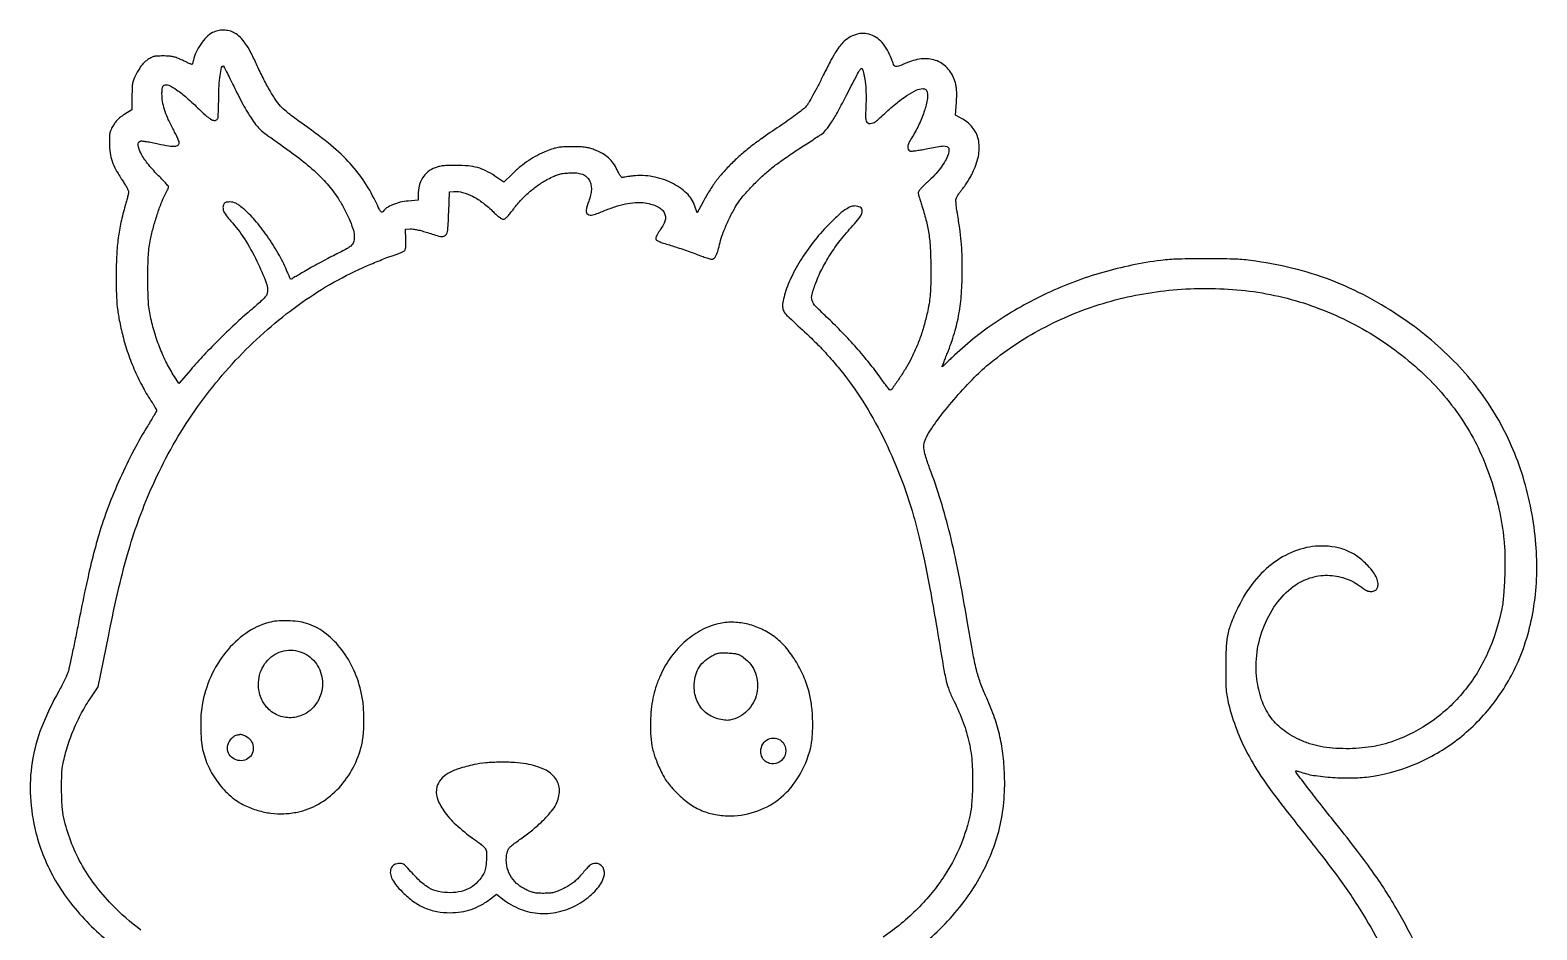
# Model space of a CAD drawing. Extents: x 32 to 1162, y 35 to 1264.
# Drawn here: x 32 to 1162, y 589 to 1264 of the extents above; entities that cross this region are included whole.
import ezdxf

# ---------------------------------------------------------------- set-up
doc = ezdxf.new("R2010")
doc.units = 0

msp = doc.modelspace()

# ---------------------------------------------------------------- linework, layer by layer
for points in [[(1072.276325, 575.07105, 0.021678), (1057.417482, 603.600194, 0.012223), (1048.194158, 618.712731, 0.011714), (1038.116501, 633.575587, 0.009619), (1025.681277, 650.329671, 0.004536), (1009.018484, 671.5, -0.002576), (998.766296, 684.420982, -0.003452), (989.612427, 696.247796, -0.0007), (981.393666, 707.05062, -0.163682), (981, 708.22093, -0.455832), (981.177265, 708.37497, -0.016366), (982.176122, 708.200727, -0.020147), (983.468114, 707.876708, -0.011446), (985.003819, 707.38664, 0.048047), (995.838866, 704.783636, 0.021121), (1010.53479, 703.345989, 0.021058), (1025.900987, 703.143593, 0.03301), (1039.051267, 704.39579, 0.064223), (1073.074791, 714.519261, 0.062858), (1103.687448, 732.995392, 0.062091), (1129.062455, 758.738438, 0.059968), (1147.6899, 790.213345, 0.034768), (1154.955335, 810.42518, 0.031246), (1159.663091, 832.181382, 0.030316), (1161.724679, 855.021765, 0.02833), (1161.085728, 878.471814, 0.052754), (1151.438366, 928.826444, 0.059139), (1131.644784, 974.015411, 0.058751), (1101.689879, 1013.554126, 0.05098), (1062, 1047.202447, 0.02691), (1034.798097, 1063.787618, 0.032204), (1007.520201, 1076.275801, 0.032023), (978.732333, 1085.210041, 0.026093), (947, 1091.139414, 0.026486), (934.438836, 1092.141301, 0.006529), (913.74236, 1092.422274, 0.006623), (892.992542, 1092.158144, 0.024814), (880, 1091.174124, 0.038994), (836.424234, 1082.197472, 0.038602), (794.61717, 1066.543562, 0.039203), (756.335068, 1044.93855, 0.043329), (723.25, 1018.250965, -0.001688), (720.469505, 1015.597624, -0.002891), (718.129688, 1013.4054, -0.000467), (716.073288, 1011.504488, -0.653737), (716, 1011.536585, -0.092307), (716.03603, 1011.730086, -0.000187), (717.157642, 1014.634275, -0.001307), (718.430073, 1017.899928, -0.000809), (719.940909, 1021.729454, 0.022481), (725.118789, 1036.726776, 0.027751), (728.518539, 1051.117144, 0.026445), (730.411767, 1066.352362, 0.017619), (731.036654, 1083.937082, 0.008134), (730.84926, 1095.662049, 0.013574), (730.263405, 1105.514082, 0.013875), (729.155325, 1115.167172, 0.008999), (727.364716, 1126.260392, -0.010299), (726.804729, 1129.787919, -0.012194), (726.425905, 1133.142531, -0.011078), (726.239008, 1135.97415, -0.072541), (726.382314, 1137.387124, -0.065781), (726.86624, 1138.60836, -0.01562), (727.99379, 1140.489875, -0.015802), (729.437187, 1142.587385, -0.01501), (731.034183, 1144.626732, 0.021497), (732.837692, 1146.992372, 0.010762), (734.920786, 1150.124728, 0.010665), (736.940739, 1153.464057, 0.015486), (738.566767, 1156.5, 0.060715), (743.06433, 1169.236167, 0.098214), (743.32064, 1180.685536, 0.114789), (739.30667, 1190.126892, 0.10701), (731.452139, 1197.11392), (726.002385, 1200.189571), (726.636913, 1209.872013, 0.009779), (726.867136, 1214.88614, 0.022513), (726.796579, 1218.660402, 0.027977), (726.411746, 1221.861393, 0.027275), (725.670073, 1225.027227, 0.102047), (720.543746, 1234.683388, 0.123527), (712.300095, 1240.738844, 0.115628), (701.725703, 1242.418265, 0.081945), (690, 1239.595315, -0.004649), (683.124583, 1236.765285, -0.121443), (681.157314, 1236.489096, -0.264635), (679.923583, 1237.369179, -0.028276), (678.57738, 1240.76703, 0.083869), (671.910229, 1253.326243, 0.140684), (662.368037, 1260.370054, 0.164404), (651.643015, 1260.696892, 0.124626), (641.499202, 1254.569383, 0.036965), (638.518534, 1251.070016, 0.023115), (635.543312, 1246.581948, 0.01512), (631.953309, 1240.147916, 0.004369), (626.798937, 1230, -0.004729), (622.860968, 1222.260765, -0.005859), (619.043131, 1215.135088, -0.004858), (615.714122, 1209.22942, -0.043036), (614.005021, 1206.779023, -0.04946), (611.959606, 1204.768051, -0.007157), (607.348352, 1201.161405, -0.008052), (601.748628, 1197.049861, -0.006813), (595.701119, 1192.880418, 0.004207), (581.89341, 1183.466509, 0.012348), (572.604527, 1176.672413, 0.016479), (565.285613, 1170.642245, 0.014983), (558.136881, 1163.954755, 0.016005), (551.644587, 1157.079392, 0.021309), (546.227515, 1150.409706, 0.021286), (541.393503, 1143.297472, 0.015919), (536.663104, 1135.084371), (532.230807, 1126.789029), (530.539621, 1131.880713, 0.124682), (524.357622, 1141.551758, 0.075147), (513.092283, 1149.324066, 0.068856), (498.903883, 1153.969804, 0.071527), (484.175197, 1154.50212, 0.004918), (481.583694, 1154.198785, 0.006207), (479.193011, 1153.864885, 0.005006), (477.198424, 1153.540551, 0.048839), (476.375538, 1153.313866, -0.294811), (475.665654, 1153.462925, -0.043731), (474.67312, 1154.634056, -0.033282), (473.510396, 1156.53436, -0.014216), (472.20274, 1159.213139, 0.047766), (469.37505, 1164.138594, 0.059012), (465.830405, 1168.063751, 0.053762), (461.192659, 1171.311974, 0.031391), (455.047851, 1174.210871, 0.02775), (451.692168, 1175.332444, 0.033966), (448.450976, 1175.986655, 0.025215), (444.461312, 1176.309888, 0.00803), (438.5, 1176.395512, 0.008325), (431.955339, 1176.27543, 0.033075), (427.959033, 1175.869935, 0.038353), (424.34566, 1174.970675, 0.014), (419.387982, 1173.168951, 0.02583), (412.42016, 1169.988306, 0.027024), (405.92557, 1166.14882, 0.026042), (399.674927, 1161.494774, 0.020813), (393.436502, 1155.870084), (387.373004, 1149.927465), (380.62189, 1154.454581, 0.03137), (373.883923, 1158.384242, 0.049199), (367.629216, 1160.788266, 0.044961), (360.628081, 1162.05333, 0.021577), (351.5, 1162.47129, 0.008366), (345.940704, 1162.392778, 0.020604), (341.869778, 1162.098934, 0.027386), (338.642904, 1161.551605, 0.03639), (335.796599, 1160.685089, 0.076956), (330.386048, 1157.573713, 0.083404), (326.341456, 1153.044062, 0.079253), (323.856492, 1147.236125, 0.061265), (323.005577, 1140.394338), (323, 1136.288677), (315.6398, 1135.732026, 0.039582), (309.649692, 1134.798448, 0.040899), (303.949343, 1132.937931, 0.044217), (299.359944, 1130.515792, 0.127029), (296.939171, 1127.88634, -0.243507), (296.111936, 1127.318351, -0.266878), (295.221839, 1127.692195, -0.046522), (293.92093, 1129.773699, -0.003662), (291.029446, 1135.634991, 0.036804), (281.819915, 1151.551804, 0.040309), (270.62236, 1165.436088, 0.034021), (255.756557, 1179.106164, 0.01664), (235.13209, 1194.533507, -0.008882), (230.497987, 1197.889037, -0.008815), (225.974134, 1201.415335, -0.008705), (222.128056, 1204.636142, -0.033625), (219.919516, 1206.828774, -0.034201), (215.953224, 1212.009392, -0.016081), (211.522354, 1219.189867, -0.014001), (206.788032, 1228.007976, -0.009471), (201.868223, 1238.303488, 0.014094), (197.411515, 1247.412456, 0.03195), (193.423273, 1253.960174, 0.042458), (189.546838, 1258.601586, 0.0688), (185.468905, 1261.719177, 0.066035), (181.545841, 1263.301837, 0.058822), (177.186437, 1263.889814, 0.058941), (172.818688, 1263.446333, 0.066896), (168.871046, 1261.994014, 0.077141), (164.416271, 1258.676561, 0.043097), (160.100515, 1253.453635, 0.042026), (156.589376, 1247.327473, 0.055934), (154.543756, 1241.25, -0.00849), (154.25216, 1240.004104, -0.013672), (153.956943, 1238.954688, -0.007385), (153.678468, 1238.103946, -0.320241), (153.532819, 1238, -0.106168), (153.303609, 1238.049224, -0.000615), (151.299309, 1238.954688, -0.002565), (149.014985, 1240.004203, -0.001625), (146.362274, 1241.25, 0.015713), (142.375949, 1242.986775, 0.039814), (139.359041, 1243.919602, 0.039638), (136.224633, 1244.364684, 0.015457), (131.84841, 1244.5, 0.01132), (127.312002, 1244.39728, 0.052319), (124.719846, 1244.005987, 0.066546), (122.569162, 1243.128818, 0.025559), (119.84841, 1241.380051, 0.036821), (117.677413, 1239.566321, 0.032746), (115.702767, 1237.385137, 0.02922), (113.839058, 1234.729048, 0.019237), (112, 1231.479156, 0.015755), (109.944426, 1227.16867, 0.052953), (108.999007, 1224.193356, 0.042745), (108.599102, 1220.773805, 0.007745), (108.5, 1214.376249), (108.5, 1204.054288), (103.035911, 1200.777144, 0.026147), (100.432213, 1199.024288, 0.030715), (98.169428, 1197.094198, 0.031616), (96.215608, 1194.954229, 0.031116), (94.535911, 1192.574011, 0.023683), (92.830171, 1189.488196, 0.060188), (91.984304, 1187.07688, 0.046313), (91.62219, 1184.185438, 0.009683), (91.557457, 1179.074011, 0.033872), (92.098509, 1171.817088, 0.047882), (93.624351, 1165.522783, 0.042899), (96.467305, 1159.144045, 0.021127), (101.091929, 1151.554487, -0.009287), (102.97178, 1148.627675, -0.012468), (104.558254, 1145.903944, -0.009632), (105.770968, 1143.592777, -0.116514), (106, 1142.623266, -0.056022), (105.884966, 1141.5998, -0.004385), (105.250898, 1138.923427, -0.005932), (104.426559, 1135.738383, -0.004501), (103.449866, 1132.26511, 0.01657), (100.24755, 1119.723275, 0.021441), (98.19202, 1108.02777, 0.019915), (97.048667, 1095.536337, 0.011618), (96.624277, 1080.5, 0.008094), (96.783297, 1066.311401, 0.020393), (97.487119, 1056.003862, 0.022382), (98.981347, 1046.359767, 0.011722), (101.655277, 1034.508923, 0.02224), (105.554043, 1021.435926, 0.019994), (110.72225, 1008.278717, 0.020214), (116.851942, 995.739847, 0.024395), (123.634269, 984.52452, -0.007358), (124.923635, 982.547748, -0.010333), (126.011316, 980.743798, -0.006927), (126.863478, 979.213389, -0.124185), (127, 978.672196, -0.130391), (126.841814, 978.075924, -0.001968), (125.03423, 974.937668, -0.005161), (122.872752, 971.305719, -0.003371), (120.308018, 967.158847, 0.019972), (109.796503, 948.829722, 0.014802), (99.612179, 927.808716, 0.014722), (90.616008, 906.054095, 0.018808), (83.688919, 885.5, 0.00799), (79.956237, 872.089635, 0.007151), (76.506005, 858.063019, 0.005572), (72.778792, 841.055795, 0.002313), (68.105744, 818, -0.001459), (65.688712, 805.969444, -0.001945), (63.418588, 795.055422, -0.001364), (61.454681, 785.917319, -0.019859), (60.624325, 782.720587, -0.03039), (59.708812, 780.247981, -0.008427), (57.975053, 776.489704, -0.008476), (55.864063, 772.292749, -0.008788), (53.636491, 768.220587, 0.037609), (40.721917, 740.996868, 0.052009), (33.676686, 714.916818, 0.054524), (32.350701, 688.9282, 0.047548), (36.50321, 661.997238, 0.035139), (42.603549, 643.48098, 0.034951), (51.245689, 625.966772, 0.033869), (62.524792, 609.336718, 0.029059), (76.5, 593.459969, 0.026223), (91.175618, 580.100809, 0.024148)], [(115.160237, 588.881717, -0.038488), (93.450229, 608.13601, -0.030731), (80.648291, 623.124117, -0.034811), (70.353131, 638.980848, -0.035851), (62.606187, 655.670026, -0.036861), (57.406941, 673.141986, -0.037276), (56.214012, 681.544771, -0.013468), (55.736555, 693.60312, -0.013424), (55.907623, 705.644868, -0.038379), (56.890971, 713.955821, -0.027575), (60.097893, 726.534671, -0.023415), (64.819688, 739.406678, -0.023309), (70.752775, 751.846953, -0.026551), (77.590479, 763.132876), (83.191276, 771.358176), (91.0425, 810.429088, -0.007501), (98.732776, 845.932885, -0.01455), (106.121942, 874.00195, -0.017027), (114.231803, 898.428602, -0.016516), (124.060069, 922.5, -0.043889), (153.412635, 975.174453, -0.044394), (191.409404, 1021.699353, -0.045498), (236.018468, 1059.755414, -0.051644), (285, 1087.292868, -0.00442), (290.299004, 1089.534044, -0.003853), (295.884375, 1091.788139, -0.003877), (300.967175, 1093.748597, -0.011441), (304.5, 1094.988311, 0.007237), (307.275924, 1095.936287, 0.008999), (309.827045, 1096.901067, 0.007571), (311.933299, 1097.778432, 0.065261), (312.804834, 1098.301061, 0.156975), (313.392893, 1099.18148, 0.040506), (313.730582, 1100.877809, 0.028721), (313.875079, 1103.361652, 0.010217), (313.804834, 1106.917953), (313.5, 1114.5), (317.184052, 1114.806434, -0.05684), (319.252461, 1114.743183, -0.016849), (322.373033, 1114.182353, -0.015748), (326.048746, 1113.27111, -0.012194), (329.990949, 1112.056434, 0.019601), (339.926572, 1109.15545, 0.257748), (343.500211, 1110.104704, 0.185524), (345.283659, 1113.895216, 0.00995), (346, 1127.399116), (346.5, 1142.5), (349.937843, 1142.827368, -0.093464), (356.419933, 1142.232942, -0.049943), (363.924323, 1139.256144, -0.043591), (371.82558, 1134.252046, -0.033438), (379.521544, 1127.521934, 0.015768), (381.773845, 1125.407377, 0.020408), (383.974719, 1123.622068, 0.018584), (385.889878, 1122.30184, 0.14255), (386.927082, 1122, 0.168913), (388.008463, 1122.376048, 0.0277), (389.691705, 1123.866482, 0.02504), (391.706588, 1126.070397, 0.013156), (393.995711, 1128.994215, -0.026356), (399.800847, 1136.018869, -0.026713), (406.288122, 1142.360612, -0.027504), (413.206676, 1147.793021, -0.032745), (420.301422, 1152.096007, -0.012019), (425.013369, 1154.405268, -0.035478), (428.385444, 1155.677311, -0.039705), (431.6893, 1156.382979, -0.01831), (436.069388, 1156.797875, -0.030578), (441.927379, 1156.778469, -0.073499), (446.159624, 1155.871159, -0.09669), (449.225336, 1153.988607, -0.087741), (451.483073, 1151.032733, -0.06952), (452.611859, 1147.825732, -0.058897), (452.906259, 1144.241779, -0.050192), (452.350702, 1140.181921, -0.030441), (450.929853, 1135.542061, 0.041442), (449.004902, 1128.724458, 0.308748), (450.26765, 1125.791708, 0.220491), (454.010258, 1125.29763, 0.024672), (462.285956, 1128.338348, -0.021959), (470.542701, 1131.423026, -0.026746), (478.516483, 1133.545489, -0.029537), (485.763966, 1134.623132, -0.05248), (491.792721, 1134.524789, -0.031856), (497.310394, 1133.492982, -0.048647), (501.888745, 1131.843649, -0.05867), (505.337671, 1129.68041, -0.104414), (507.450219, 1127.096266, -0.078845), (508.397111, 1124.237824, -0.099156), (508.299302, 1121.455967, -0.070132), (507.039914, 1118.236184, -0.022419), (504.312744, 1113.864097, 0.01791), (503.020556, 1111.833509, 0.022489), (501.978849, 1109.861273, 0.021438), (501.266534, 1108.167531, 0.137223), (501.190584, 1107.248892, 0.214364), (501.813604, 1106.362386, 0.030958), (503.829208, 1105.328434, 0.024407), (506.913635, 1104.155915, 0.008626), (511.434678, 1102.771182, -0.007703), (515.981091, 1101.387852, -0.00429), (521.478233, 1099.570092, -0.004278), (527.009735, 1097.635197, -0.006914), (531.678885, 1095.883694, 0.007828), (535.754395, 1094.363366, 0.010753), (539.467332, 1093.133394, 0.007689), (542.585874, 1092.226486, 0.114973), (543.71133, 1092.182924, 0.171759), (545.265227, 1093.094321, 0.066961), (546.620371, 1095.225268, 0.039701), (547.936969, 1098.795016, 0.011429), (549.400534, 1104.5, -0.034903), (551.427856, 1111.099432, -0.014607), (555.026296, 1119.681385, -0.014703), (559.209166, 1128.21706, -0.027926), (563.147677, 1134.774201, -0.033407), (567.804577, 1140.73115, -0.012347), (575.110464, 1148.495272, -0.012537), (583.100048, 1156.181225, -0.021941), (590.137464, 1162.073755, -0.008347), (593.894648, 1164.850842, -0.003547), (599.016043, 1168.451114, -0.003508), (604.536702, 1172.216811, -0.004592), (609.637464, 1175.576332, 0.000516), (614.450614, 1178.690469, 0.000569), (619.103216, 1181.715068, 0.000528), (623.072122, 1184.30761, 0.002905), (625.20327, 1185.720675, 0.075192), (628.80236, 1189.016268, 0.025793), (632.964733, 1194.752589, 0.019003), (637.937038, 1203.082831, 0.007312), (644.224934, 1215, -0.000875), (651.369872, 1228.974472, -0.015739), (653.808409, 1233.376673, -0.0739), (655.145421, 1235.01368, -0.469444), (656.071892, 1234.883677, -0.071514), (656.454577, 1234.00509, -0.007998), (656.999914, 1231.887121, -0.009589), (657.563185, 1229.330259, -0.00764), (658.075482, 1226.552489, -0.022474), (658.51471, 1222.974815, -0.009971), (658.787021, 1218.225652, -0.009562), (658.88233, 1212.993054, -0.010063), (658.774106, 1207.849143, 0.004844), (658.524139, 1199.909489, 0.045265), (658.758845, 1196.497664, 0.13575), (659.536975, 1194.796513, 0.183866), (661, 1193.981467, 0.075222), (663.162251, 1193.993482, 0.094876), (665.041826, 1194.668748, 0.047561), (667.376084, 1196.367623, 0.006896), (671.731255, 1200.328208, -0.015133), (681.171313, 1208.633047, -0.02663), (689.516637, 1214.820606, -0.031328), (696.512349, 1218.845771, -0.115378), (701.447704, 1220, -0.057909), (702.68467, 1219.856255, -0.116606), (703.558147, 1219.419633, -0.109892), (704.175721, 1218.617604, -0.047881), (704.628471, 1217.344154, -0.112309), (704.760473, 1211.405643, -0.031483), (702.319535, 1202.38984, -0.030471), (698.228744, 1192.388735, -0.030066), (692.936725, 1182.912453, 0.031527), (690.973763, 1179.373196, 0.077979), (690.134195, 1176.53606, 0.133598), (690.405896, 1174.513805, 0.204067), (691.659849, 1173.300287, 0.115151), (692.783508, 1173.145242, 0.008202), (695.942974, 1173.489651, 0.011206), (699.732442, 1174.052281, 0.008212), (703.909849, 1174.839363, -0.009881), (714.848694, 1176.862613, -0.103632), (719.375983, 1176.666028, -0.324173), (721.022959, 1174.686313, -0.10003), (720.479809, 1170.609746, -0.049977), (718.259852, 1165.791175, -0.028495), (714.696931, 1160.453344, -0.026327), (710.135294, 1155.017593, -0.023661), (704.869416, 1149.884228, 0.01382), (702.22915, 1147.409822, 0.019087), (700.010703, 1145.038044, 0.016309), (698.346828, 1142.98561, 0.163588), (698, 1141.953912, 0.061865), (698.142748, 1140.804618, 0.005849), (698.870581, 1138.055816, 0.007413), (699.828705, 1134.789929, 0.005771), (700.963682, 1131.267795, -0.020171), (704.139184, 1120.345693, -0.026584), (706.092018, 1110.161282, -0.023133), (707.118987, 1098.785648, -0.01083), (707.446067, 1084, -0.004213), (707.3588, 1073.045452, -0.014959), (707.033713, 1066.030314, -0.020034), (706.349197, 1060.170443, -0.013337), (705.118278, 1053.520191, -0.01454), (702.642277, 1043.348269, -0.017548), (699.709226, 1033.964372, -0.018179), (696.227328, 1025.102756, -0.018074), (692.104727, 1016.5, -0.016108), (688.127567, 1009.476436, -0.011533), (683.252428, 1001.87922, -0.004524), (678.337805, 994.735955, -0.244483), (676.922641, 994, -0.226954), (676.486081, 994.20892, -0.002776), (674.488464, 996.717187, -0.007573), (672.208883, 999.704332, -0.004802), (669.639392, 1003.25, 0.01542), (661.458888, 1014.048217, 0.010958), (651.661103, 1025.654956, 0.010744), (641.083971, 1037.134969, 0.012519), (630.536761, 1047.564431, -0.010081), (621.16621, 1056.740454, -0.113184), (618.45851, 1061.153701, -0.152021), (618.35088, 1065.797272, -0.022555), (621.366777, 1074.787699, -0.028079), (626.36024, 1085.823729, -0.025127), (632.729497, 1096.66215, -0.02333), (640.635487, 1107.546775, -0.017743), (650.249592, 1118.724776, 0.037098), (654.674258, 1124.290847, 0.144711), (656.001485, 1128.433367, 0.281906), (654.508203, 1131.000094, 0.124526), (650.55, 1131.996262, 0.101091), (646.928555, 1131.251884, 0.054262), (642.936438, 1129.005, 0.033365), (637.862691, 1124.836496, 0.009254), (630.483849, 1117.638755, 0.029198), (619.289954, 1104.899971, 0.028015), (609.488748, 1090.772795, 0.029423), (601.886059, 1076.577298, 0.047768), (597.3602, 1063.676475, 0.028371), (596.350142, 1058.285521, 0.09349), (596.558753, 1054.689755, 0.105862), (598.038369, 1051.667928, 0.042272), (601.199794, 1048.279537, -0.004306), (614.41098, 1036.115489, -0.01115), (623.661121, 1027.054531, -0.013336), (631.493468, 1018.592279, -0.00916), (639.935925, 1008.604961, -0.030788), (656.364462, 985.684754, -0.024149), (671.352152, 959.018687, -0.02325), (684.279262, 929.857621, -0.022824), (694.53188, 899.443609, -0.010273), (698.777867, 883.415114, -0.008213), (702.711794, 865.98547, -0.006656), (706.763699, 845.169006, -0.003243), (711.408822, 818.5, 0.000989), (716.773461, 786.856738, 0.014436), (719.010373, 775.752477, 0.036494), (721.259987, 768.495842, 0.023561), (724.855038, 760.460241, -0.027714), (731.787283, 744.613817, -0.036616), (736.197855, 729.490344, -0.035919), (738.409311, 713.655556, -0.025207), (738.70735, 695.64982, -0.010861), (738.053514, 683.896655, -0.027207), (736.925842, 675.383563, -0.028585), (734.917417, 667.290524, -0.01315), (731.430492, 657, -0.057354), (717.748626, 629.90362, -0.050118), (697.71763, 605.250365, -0.046828), (671.7675, 583.625491, -0.03835)], [(701.782964, 578.45507, 0.028513), (718.12566, 593.654883, 0.028924), (732.391346, 610.360752, 0.034445), (743.747675, 627.691278, 0.030885), (752.852276, 646.565079, 0.037098), (758.930657, 665.311177, 0.037293), (762.150155, 684.665314, 0.031787), (762.703422, 705.356579, 0.021164), (761.432496, 721.381913, 0.028086), (758.848981, 735.773759, 0.02798), (754.659281, 749.827905, 0.02076), (748.539514, 764.835926, -0.020907), (744.530789, 774.675129, -0.025335), (741.639478, 784.209982, -0.015907), (738.889751, 796.988441, -0.003355), (734.950559, 819.473577, 0.006007), (728.194014, 856.872277, 0.012387), (721.837691, 885.907174, 0.014834), (714.921699, 910.900533, 0.014729), (706.521047, 935.5, -0.013639), (703.333059, 944.769251, -0.057754), (702.234282, 950.525941, -0.088503), (702.706594, 955.080794, -0.062455), (704.736977, 959.82193, -0.031079), (713.621372, 973.047967, -0.015593), (726.35914, 988.64513, -0.015591), (740.175621, 1003.559991, -0.028361), (752.487195, 1014.705369, -0.050564), (793.562217, 1041.497629, -0.04895), (839.620203, 1059.846238, -0.048234), (889.021718, 1069.085799, -0.046233), (940, 1068.887007, -0.057059), (989.788098, 1058.259794, -0.054334), (1036.770698, 1036.550416, -0.055077), (1077.387717, 1005.579986, -0.062249), (1108.394277, 967.623693, -0.031261), (1118.891315, 948.322922, -0.028327), (1127.292307, 927.227179, -0.027692), (1133.42056, 904.820605, -0.026707), (1137.124804, 881.60188, -0.022765), (1137.822018, 869.854514, -0.011274), (1137.690733, 854.916472, -0.011114), (1136.908922, 840.334369, -0.029517), (1135.507283, 830, -0.057566), (1124.853148, 796.605237, -0.065414), (1107.177461, 768.062994, -0.067513), (1083.28043, 745.762354, -0.06789), (1054.349586, 730.683619, -0.023896), (1046.139136, 728.169821, -0.022649), (1037.57879, 726.398559, -0.021661), (1028.528337, 725.349211, -0.01803), (1018.847374, 725, -0.019111), (1008.4869, 725.396142, -0.029294), (999.587447, 726.604978, -0.03187), (991.472186, 728.740339, -0.029756), (983.5, 731.92925, -0.055703), (970.868931, 739.695976, -0.07468), (961.62897, 749.434673, -0.072241), (955.45198, 761.722109, -0.048323), (951.934998, 777.087799, -0.067419), (952.061152, 797.447017, -0.062381), (957.54412, 817.616464, -0.064513), (967.569774, 835.172289, -0.083771), (981.029038, 847.860555, -0.078707), (993.295804, 853.511294, -0.081467), (1006.560243, 855.003324, -0.081303), (1019.628798, 852.179423, -0.077952), (1031.326725, 845.315186, 0.078921), (1034.405088, 843.516792, 0.097296), (1037.67156, 842.931747, 0.118553), (1040.440427, 843.6469, 0.165102), (1042.18061, 845.497051, 0.127993), (1042.769821, 848.87036, 0.080316), (1041.804789, 852.780518, 0.05891), (1039.246022, 857.250134, 0.028617), (1035.026365, 862.312661, 0.047066), (1027.626472, 868.864306, 0.057163), (1019.576453, 873.435117, 0.05644), (1010.614243, 876.104145, 0.0442), (1000.5, 877, 0.084838), (982.292572, 873.888223, 0.07277), (965.063886, 864.834819, 0.066933), (949.95291, 850.392485, 0.054778), (937.978752, 831.5, 0.018651), (932.853187, 819.965553, 0.044035), (930.139209, 810.964612, 0.039258), (928.876527, 801.025423, 0.012281), (928.525965, 786, 0.003513), (928.623204, 774.226636, 0.019428), (928.965965, 767.90136, 0.028486), (929.746563, 762.734544, 0.013617), (931.304955, 756.200652, 0.02958), (937.72262, 736.867782, 0.03126), (946.279254, 718.793485, 0.026983), (958.133123, 699.827626, 0.01432), (974.712058, 677.615985, -0.001448), (1000.284746, 645.133867, -0.007717), (1013.927488, 627.135836, -0.012717), (1023.67282, 613.125185, -0.009904), (1033.567813, 597.429939, -0.049434), (1058.784026, 544.406378, -0.049464)]]:
    msp.add_lwpolyline(points, format="xyb")
for points in [[(184.791652, 1221.741377, 0.007524), (188.001573, 1215.283292, 0.006174), (191.618208, 1208.481072, 0.006243), (195.097752, 1202.311356, 0.016388), (197.791652, 1198.002698, 0.014467), (201.205957, 1193.224894, 0.03374), (204.093406, 1189.911787, 0.032485), (207.466567, 1186.944107, 0.012532), (212.5, 1183.262364, -0.008773), (231.816756, 1169.354654, -0.022938), (245.032093, 1158.504652, -0.030435), (254.804053, 1148.560254, -0.03333), (262.979995, 1137.786696, -0.022173), (267.419093, 1130.350711, -0.020803), (271.284979, 1122.393538, -0.021222), (274.111892, 1115.066329, -0.066161), (275.127489, 1109.887502, -0.065165), (274.833538, 1105.610872, -0.145753), (273.319949, 1102.761113, -0.073727), (269.771136, 1100.086163, -0.008547), (260.920294, 1095.460059, 0.004748), (255.235757, 1092.543679, 0.003239), (248.827964, 1089.125863, 0.003264), (242.690958, 1085.749221, 0.006575), (237.904693, 1082.991705, -0.001046), (234.017565, 1080.69459, -0.001697), (230.702616, 1078.760063, -0.000227), (227.748628, 1077.051387, -0.131743), (227.556986, 1077, -0.291886), (227.413951, 1077.091276, -0.001064), (226.540302, 1078.982812, -0.004944), (225.565362, 1081.162066, -0.003028), (224.456757, 1083.75, 0.030741), (218.17525, 1096.424162, 0.022986), (209.792724, 1109.572568, 0.023407), (200.593275, 1121.417884, 0.042422), (191.866417, 1130.031508, 0.012443), (188.551455, 1132.65343, 0.045332), (186.271469, 1134.062946, 0.0653), (184.243012, 1134.763837, 0.050611), (181.91586, 1135, 0.023485), (179.828717, 1134.901914, 0.085907), (178.555338, 1134.555912, 0.121905), (177.716512, 1133.87853, 0.073006), (177.095426, 1132.75, 0.110444), (176.75745, 1130.305002, 0.08764), (177.438173, 1127.719794, 0.057174), (179.303153, 1124.654093, 0.018975), (182.692779, 1120.619107, -0.042587), (192.795979, 1107.370719, -0.027843), (202.193646, 1090.598304, -0.024528), (209.120158, 1074.48587, -0.151866), (209.614127, 1065.598697, -0.128863), (208.920656, 1064.335969, -0.008968), (206.056993, 1061.420691, -0.012263), (202.450596, 1058.048373, -0.008902), (198.280754, 1054.467604, 0.014191), (187.414069, 1044.934509, 0.008012), (174.761676, 1032.799639, 0.008), (162.423987, 1020.183745, 0.013381), (152.511043, 1009.139916), (143.700825, 998.779833), (140.276858, 1004.139916, -0.024889), (134.563474, 1014.149015, -0.02247), (129.657404, 1025.0185, -0.021618), (125.576324, 1036.710649, -0.019183), (122.334883, 1049.184625, -0.041486), (120.810048, 1060.586323, -0.0126), (120.376895, 1078.031019, -0.012637), (120.824853, 1095.493626, -0.040732), (122.356546, 1107, -0.013646), (124.588354, 1116.078682, -0.01168), (127.420264, 1125.510066, -0.011928), (130.418138, 1134.014349, -0.030055), (133.111706, 1140, 0.00548), (134.216734, 1142.164725, 0.007754), (135.149164, 1144.117281, 0.004801), (135.888307, 1145.7706, 0.102381), (135.997855, 1146.292871, 0.184261), (135.802053, 1146.810349, 0.00264), (133.556869, 1149.311889, 0.006887), (130.871897, 1152.191133, 0.004437), (127.685103, 1155.456984, -0.028078), (120.208717, 1163.880823, -0.048287), (115.124231, 1171.757021, -0.072238), (113.037376, 1177.799958, -0.362955), (114.64982, 1180.695865, -0.122435), (115.792044, 1180.836781, -0.007076), (119.31191, 1180.35848, -0.01042), (123.523612, 1179.635296, -0.00745), (128.203998, 1178.658292, 0.011265), (136.174674, 1177.057809, 0.057447), (140.680175, 1176.783242, 0.146643), (143.054753, 1177.636906, 0.237963), (144, 1179.510563, 0.102516), (143.805774, 1180.447901, 0.005426), (142.555209, 1183.252121, 0.008349), (140.965737, 1186.567624, 0.005967), (139.081563, 1190.225379, -0.01599), (135.28582, 1197.971615, -0.030547), (132.828937, 1204.448288, -0.036402), (131.459659, 1210.330055, -0.039008), (131, 1216.212886, -0.013367), (131.075721, 1219.044781, -0.0446), (131.339765, 1220.883771, -0.075305), (131.805132, 1222.041925, -0.169596), (132.51796, 1222.645266, -0.205746), (136.118381, 1222.503256, -0.039312), (141.916466, 1219.153909, -0.029894), (149.464648, 1213.269227, -0.011872), (159.121231, 1204.35043, 0.013027), (164.719153, 1199.204109, 0.058883), (168.376477, 1196.703567, 0.139284), (170.883714, 1196.181502, 0.235432), (172.690983, 1197.25, 0.126719), (173.015436, 1198.221513, 0.004052), (173.27486, 1202.392188, 0.007597), (173.46757, 1207.353346, 0.005174), (173.542584, 1213, -0.012625), (173.803145, 1222.242196, -0.021085), (174.545658, 1229.98565, -0.01659), (175.575798, 1235.953281, -0.359469), (176.868715, 1236.991377, -0.274965), (177.229774, 1236.769848, -0.001162), (179.456483, 1232.508133, -0.005097), (181.950664, 1227.585344, -0.003135)], [(211, 819.617776, 0.086694), (193.819702, 811.459562, 0.069298), (178.865406, 797.397361, 0.065124), (167.552298, 778.849387, 0.060656), (161.05098, 757.566341, 0.031724), (160.233587, 750.290639, 0.015503), (160.070666, 740.952539, 0.015493), (160.485316, 731.649607, 0.032694), (161.499352, 724.5, 0.058201), (165.801755, 711.626129, 0.05183), (173.087074, 699.537324, 0.052912), (182.515645, 689.450063, 0.067614), (193.157545, 682.502316, 0.036615), (202.926911, 678.711256, 0.042638), (212.661908, 676.618545, 0.043294), (222.480905, 676.225706, 0.039901), (232.5, 677.497952, 0.07778), (248.226554, 683.441041, 0.068571), (262.158311, 694.108892, 0.066), (273.125891, 708.578875, 0.062829), (280.166395, 725.645098, 0.042405), (281.885543, 735.038279, 0.024275), (282.43562, 746.557396, 0.024064), (281.859495, 758.319261, 0.035569), (280.131074, 768.5, 0.051662), (273.919509, 785.920601, 0.058651), (264.46272, 800.907291, 0.063619), (252.601758, 812.263273, 0.084453), (239.294598, 818.990727, 0.044437), (232.92614, 820.353166, 0.024952), (225.028476, 820.923185, 0.024984), (217.182956, 820.705027, 0.048192)], [(549.5, 818.983408, 0.070653), (536.19729, 814.309804, 0.05836), (523.744571, 805.872141, 0.055659), (513.048968, 794.333183, 0.052695), (504.933592, 780.513813, 0.022556), (501.757011, 772.574337, 0.027124), (499.52545, 764.850355, 0.026169), (498.087299, 756.701907, 0.018696), (497.301155, 747.473412, 0.022786), (497.27889, 736.502291, 0.036565), (498.3675, 727.211025, 0.037923), (500.757795, 718.42195, 0.026999), (504.689606, 709, 0.01437), (507.437183, 703.697263, 0.03001), (509.933164, 699.775598, 0.02878), (512.947721, 696.080705, 0.012189), (517.385323, 691.469944, 0.039929), (526.582278, 683.718086, 0.056053), (535.952586, 678.49469, 0.057406), (546.071352, 675.564571, 0.044674), (557.5, 674.672617, 0.085255), (577.644501, 678.369542, 0.087592), (595.190502, 688.5639, 0.084241), (608.6973, 704.546605, 0.071588), (617.118965, 724.998589, 0.044107), (618.596699, 734.183003, 0.023611), (618.874474, 745.678872, 0.023419), (618.051337, 757.438435, 0.035574), (616.138941, 767.5, 0.038548), (611.901762, 779.632336, 0.036112), (605.775162, 791.250978, 0.037623), (598.385184, 801.330155, 0.055291), (590.373271, 808.830911, 0.049254), (580.849065, 814.586198, 0.05046), (570.458919, 818.31189, 0.051833), (559.805228, 819.812023, 0.058341)], [(237.831617, 796.396619, -0.145843), (247.677654, 787.188216, -0.133517), (251.304421, 773.757328, -0.132489), (247.638955, 760.25966, -0.142741), (237.753199, 750.889725, -0.109599), (227.749036, 748.263478, -0.112964), (217.691673, 750.162039, -0.11248), (209.429146, 756.257137, -0.107918), (204.470132, 765.417014, -0.132891), (204.218174, 780.265372, -0.144783), (211.559955, 792.658067, -0.153131), (224.090643, 798.626202, -0.151876)], [(567.097007, 793.389568, -0.150325), (575.977128, 781.597799, -0.141793), (576.961424, 766.555929, -0.142408), (569.76505, 753.360415, -0.151943), (556.78781, 746.488016, -0.079318), (552.64334, 746.3755, -0.042701), (547.639243, 747.476205, -0.041627), (542.675728, 749.487928, -0.05595), (538.621, 752.144784, -0.061315), (535.024454, 755.955593, -0.054783), (532.298553, 760.666677, -0.053054), (530.592567, 766.009321, -0.050416), (530.009769, 771.6849, -0.054834), (530.781057, 778.800038, -0.072237), (533.088205, 784.896896, -0.073802), (536.986171, 789.989214, -0.060418), (542.451888, 794.139526, -0.021625), (545.563184, 795.781179, -0.059192), (547.915708, 796.571307, -0.049481), (550.61791, 796.861276, -0.011718), (555.155927, 796.791309, -0.012318), (559.548923, 796.512038, -0.047386), (562.236961, 796.015051, -0.059608), (564.462523, 795.083004, -0.027816)], [(193.568108, 734.535989, -0.140775), (197.507794, 731.379386, -0.126424), (199.375241, 726.478808, -0.128824), (198.63426, 721.356862, -0.148796), (195.484663, 717.581908, -0.136378), (190.551904, 716.007485, -0.126331), (185.35273, 717.134462, -0.129982), (181.44396, 720.585638, -0.148318), (180, 725.346352, -0.095388), (180.593124, 728.427081, -0.062937), (182.346723, 731.590943, -0.064603), (184.754533, 734.120007, -0.123049), (187.284134, 735.29874, 0.003289), (188.153494, 735.472951, 0.00453), (188.931962, 735.641651, 0.002924), (189.58288, 735.792904, 0.053942), (189.782119, 735.863818, -0.19512), (189.993469, 735.877432, -0.004061), (191.010627, 735.529943, -0.008849), (192.204821, 735.087228, -0.005766)], [(595.477997, 730.75, -0.175924), (598.595336, 725.13956, -0.164992), (597.495388, 718.660425, -0.169024), (592.718599, 714.29256, -0.183158), (586.44187, 714.019185, -0.06692), (583.588979, 715.405799, -0.09477), (581.577209, 717.37629, -0.092084), (580.397477, 719.995925, -0.059944), (580, 723.299429, -0.141092), (581.484673, 728.456042, -0.141304), (585.483431, 732.030125, -0.144314), (590.702004, 732.882901, -0.148755)], [(365, 713.038421, 0.024273), (353.407106, 709.959859, 0.057631), (345.282915, 706.300247, 0.080934), (339.990967, 701.843932, 0.112056), (337.101524, 696.377031, 0.148443), (337.366129, 688.032803, 0.071977), (342.248234, 678.425043, 0.054525), (351.380703, 668.070922, 0.030309), (364.5, 657.495096, -0.007219), (367.629398, 655.202343, -0.009493), (370.413511, 653.015916, -0.007316), (372.669221, 651.118486, -0.085233), (373.397059, 650.230786, -0.117842), (374.332714, 647.002604, -0.027377), (374.29157, 641.314005, -0.029005), (373.590575, 635.498754, -0.074554), (372.234688, 631.498421, -0.067656), (367.907498, 625.316773, -0.074931), (362.218815, 620.759878, -0.072591), (355.280537, 617.981647, -0.05829), (347.287513, 617.021962, -0.051753), (338.387441, 617.918254, -0.079806), (331.171647, 620.659491, -0.06345), (324.08836, 626.033712, -0.022072), (315.330418, 635.418292, 0.020741), (313.440838, 637.453902, 0.08207), (312.052825, 638.439242, 0.097835), (310.551273, 638.836295, 0.036574), (308.361835, 638.815159, 0.033481), (306.445285, 638.526079, 0.073595), (305.063289, 638.000254, 0.08362), (304.002794, 637.147317, 0.054336), (303.089406, 635.862561, 0.13548), (302.188624, 632.183994, 0.098377), (303.135005, 628.054682, 0.065578), (306.104445, 623.237249, 0.025585), (311.35561, 617.422535, 0.039916), (319.524628, 610.467076, 0.05435), (327.930348, 605.688279, 0.056003), (336.963648, 602.928883, 0.046177), (347, 602, 0.037842), (355.28848, 602.628205, 0.044671), (362.924185, 604.501474, 0.044313), (370.156001, 607.717387, 0.036259), (377.239705, 612.353175), (381.780754, 615.819436), (387.640377, 611.40855, 0.077766), (401.33761, 604.101804, 0.079921), (416.482313, 601.419033, 0.078699), (431.902487, 603.611779, 0.072225), (446.394149, 610.478932, 0.060754), (456.636896, 619.248798, 0.103645), (462.355237, 628.901919, 0.217763), (461.657303, 635.817297, 0.266391), (456.107485, 639, 0.076977), (453.811847, 638.644472, 0.097485), (451.933395, 637.614222, 0.037769), (449.519635, 635.266563, 0.003202), (443.821049, 628.73472, -0.030579), (441.538132, 626.390304, -0.026748), (438.885943, 624.227685, -0.024608), (435.800292, 622.199987, -0.01829), (432.212864, 620.26064, -0.012954), (427.781047, 618.211402, -0.041241), (424.691788, 617.171277, -0.043757), (421.57211, 616.684209, -0.016004), (417.104309, 616.52592, -0.01456), (412.87295, 616.63473, -0.037808), (409.851874, 617.030951, -0.041597), (407.094736, 617.851118, -0.021051), (403.775753, 619.310949, -0.069833), (396.893504, 623.978144, -0.082673), (392.014943, 630.129971, -0.084969), (389.481455, 637.384877, -0.078986), (389.412169, 645.262865, -0.048915), (390.25132, 648.596448, -0.100487), (391.640253, 650.889255, -0.047216), (394.429725, 653.39302, -0.004357), (401.949163, 658.857135, 0.020163), (409.895737, 665.024582, 0.021129), (417.191685, 671.721011, 0.022335), (423.0826, 678.155781, 0.058651), (426.504214, 683.384298, 0.11366), (428.987977, 693.714621, 0.162204), (426.115338, 702.621084, 0.12941), (417.724095, 709.403962, 0.061586), (404.357714, 713.529763, 0.029358), (395.269134, 714.604236, 0.017867), (384.453314, 714.855714, 0.01791), (373.742182, 714.337971, 0.031739)]]:
    msp.add_lwpolyline(points, format="xyb", close=True)

doc.saveas('drawing.dxf')
